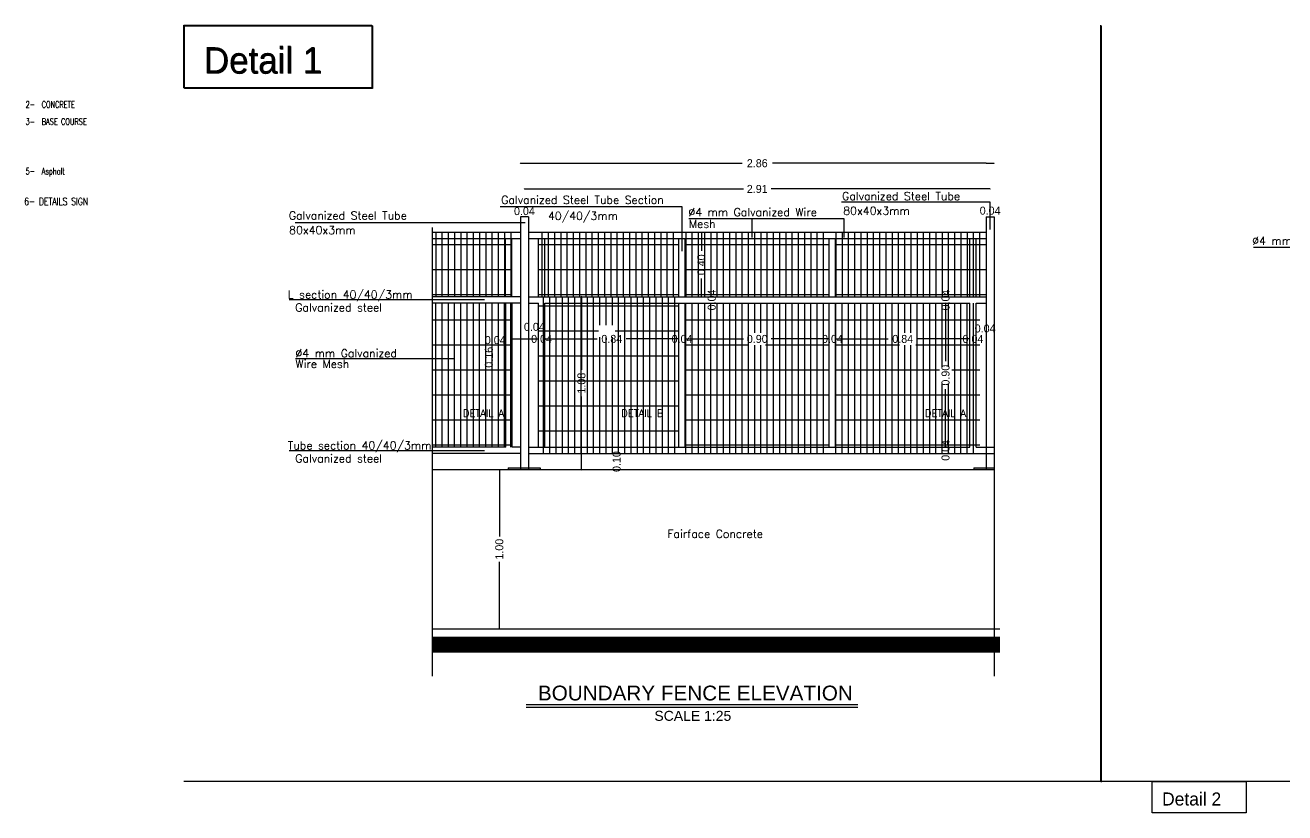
# Model space of a CAD drawing. Extents: x 151242 to 151523, y 158752 to 159354.
# Drawn here: x 151346.17 to 151377.65, y 158832.23 to 158851.93 of the extents above; entities that cross this region are included whole.
import ezdxf
from ezdxf.enums import TextEntityAlignment as Align

# ---------------------------------------------------------------- set-up
doc = ezdxf.new("R2010")
doc.units = 0
doc.header["$LTSCALE"] = 3
doc.header["$MEASUREMENT"] = 0
doc.header["$PDMODE"] = 2
doc.header["$PDSIZE"] = 0.03
doc.linetypes.add('HIDDEN', pattern=[9.525, 6.35, -3.175])
doc.layers.get('0').update_dxf_attribs({"linetype": 'CONTINUOUS'})
doc.layers.get('DEFPOINTS').update_dxf_attribs({"linetype": 'CONTINUOUS'})
for name, color, linetype in [('0-FRAME', 13, 'CONTINUOUS'), ('1622', 7, 'HIDDEN'), ('TEXTS', 1, 'CONTINUOUS'), ('TXT', 6, 'CONTINUOUS')]:
    doc.layers.add(name, color=color, linetype=linetype)
doc.styles.add('BROWDWAY', font='', dxfattribs={"height": 0.4})
doc.styles.add('FUTURA', font='SAS_____.PFB')
doc.styles.add('ROMANS', font='romans.shx')
doc.styles.get('BROWDWAY').set_extended_font_data('BroadwayEngraved BT')
doc.dimstyles.new('1-25', dxfattribs={"dimtxt": 0.2, "dimasz": 0.01, "dimexe": 0, "dimexo": 0, "dimgap": 0.08, "dimtad": 0, "dimlfac": 0.25, "dimzin": 0, "dimdsep": 46, "dimtxsty": 'Standard', "dimblk1": 'OBLIQUE', "dimblk2": 'OBLIQUE', "dimsah": 1, "dimcen": 0, "dimse1": 1, "dimse2": 1, "dimclrd": 256, "dimclre": 256, "dimclrt": 4, "dimadec": 0, "dimazin": 0, "dimtfac": 5.555556, "dimtix": 1, "dimtofl": 0, "dimtmove": 2, "dimatfit": 3, "dimldrblk": 'OBLIQUE', "dimfxl": 1, "dimtolj": 1, "dimtzin": 0, "dimarcsym": 0})
pattern_1 = [(90, (151747.83782, 158307.68248), (-0.15625, 1e-17), []), (180, (151747.8378, 158307.6825), (-8e-17, -0.625), [])]

# ---------------------------------------------------------------- blocks, each defined once
blk = doc.blocks.new('_OBLIQUE')
at = {"color": 0, "linetype": 'ByBlock'}
blk.add_line((-0.5, -0.5), (0.5, 0.5), dxfattribs=at)
blk = doc.blocks.new('*D788')
at = {"layer": '1622', "lineweight": -2, "ltscale": 0.1, "transparency": 16777216}
for p, q in [((151358.018, 158840.816), (151358.018, 158839.139)), ((151358.018, 158836.834), (151358.018, 158838.512))]:
    blk.add_line(p, q, dxfattribs=at)
at = {"layer": 'DEFPOINTS', "color": 0, "ltscale": 0.1, "transparency": 16777216}
for p in [(151358.018, 158840.816), (151358.196, 158840.816), (151358.196, 158836.834)]:
    blk.add_point(p, dxfattribs=at)
at = {"layer": '1622', "lineweight": -2, "ltscale": 0.1, "transparency": 16777216, "xscale": 0.01, "yscale": 0.01, "zscale": 0.01}
for p, rotation in [((151358.018, 158840.816), 90), ((151358.018, 158836.834), 270)]:
    blk.add_blockref('_OBLIQUE', p, dxfattribs=dict(at, rotation=rotation))
at = {"layer": '1622', "color": 4, "ltscale": 0.1, "transparency": 16777216, "insert": (151358.018, 158838.825), "char_height": 0.2, "attachment_point": 5, "rotation": 90}
blk.add_mtext('\\A1;1.00', dxfattribs=at)
blk = doc.blocks.new('*D791')
at = {"layer": 'DEFPOINTS', "color": 0, "ltscale": 0.1, "transparency": 16777216}
for p in [(151363.129, 158845.136), (151363.129, 158844.976), (151363.327, 158845.136)]:
    blk.add_point(p, dxfattribs=at)
at = {"layer": '1622', "color": 4, "ltscale": 0.1, "transparency": 16777216, "insert": (151363.327, 158845.056), "char_height": 0.2, "attachment_point": 5, "rotation": 90}
blk.add_mtext('\\A1;0.04', dxfattribs=at)
blk = doc.blocks.new('*D792')
at = {"layer": '1622', "lineweight": -2, "ltscale": 0.1, "transparency": 16777216}
blk.add_line((151358.338, 158844.081), (151358.993, 158844.081), dxfattribs=at)
at = {"layer": 'DEFPOINTS', "color": 0, "ltscale": 0.1, "transparency": 16777216}
for p in [(151358.338, 158844.232), (151358.993, 158844.232), (151358.993, 158844.081)]:
    blk.add_point(p, dxfattribs=at)
at = {"layer": '1622', "lineweight": -2, "ltscale": 0.1, "transparency": 16777216, "xscale": 0.01, "yscale": 0.01, "zscale": 0.01, "rotation": 180}
blk.add_blockref('_OBLIQUE', (151358.338, 158844.081), dxfattribs=at)
at = {"layer": '1622', "lineweight": -2, "ltscale": 0.1, "transparency": 16777216, "xscale": 0.01, "yscale": 0.01, "zscale": 0.01}
blk.add_blockref('_OBLIQUE', (151358.993, 158844.081), dxfattribs=at)
at = {"layer": '1622', "color": 4, "ltscale": 0.1, "transparency": 16777216, "insert": (151358.893, 158844.383), "char_height": 0.2, "attachment_point": 5}
blk.add_mtext('\\A1;0.04', dxfattribs=at)
blk = doc.blocks.new('*D793')
at = {"layer": 'DEFPOINTS', "color": 0, "ltscale": 0.1, "transparency": 16777216}
for p in [(151358.993, 158844.352), (151359.153, 158844.352), (151359.153, 158844.081)]:
    blk.add_point(p, dxfattribs=at)
at = {"layer": '1622', "color": 4, "ltscale": 0.1, "transparency": 16777216, "insert": (151359.073, 158844.081), "char_height": 0.2, "attachment_point": 5}
blk.add_mtext('\\A1;0.04', dxfattribs=at)
blk = doc.blocks.new('*D794')
at = {"layer": '1622', "lineweight": -2, "ltscale": 0.1, "transparency": 16777216}
for p, q in [((151359.153, 158844.081), (151360.465, 158844.081)), ((151362.505, 158844.081), (151361.192, 158844.081))]:
    blk.add_line(p, q, dxfattribs=at)
at = {"layer": 'DEFPOINTS', "color": 0, "ltscale": 0.1, "transparency": 16777216}
for p in [(151362.505, 158844.081), (151362.505, 158844.081), (151359.153, 158843.81)]:
    blk.add_point(p, dxfattribs=at)
at = {"layer": '1622', "lineweight": -2, "ltscale": 0.1, "transparency": 16777216, "xscale": 0.01, "yscale": 0.01, "zscale": 0.01, "rotation": 180}
blk.add_blockref('_OBLIQUE', (151359.153, 158844.081), dxfattribs=at)
at = {"layer": '1622', "lineweight": -2, "ltscale": 0.1, "transparency": 16777216, "xscale": 0.01, "yscale": 0.01, "zscale": 0.01}
blk.add_blockref('_OBLIQUE', (151362.505, 158844.081), dxfattribs=at)
at = {"layer": '1622', "color": 4, "ltscale": 0.1, "transparency": 16777216, "insert": (151360.829, 158844.081), "char_height": 0.2, "attachment_point": 5}
blk.add_mtext('\\A1;0.84', dxfattribs=at)
blk = doc.blocks.new('*D795')
at = {"layer": 'DEFPOINTS', "color": 0, "ltscale": 0.1, "transparency": 16777216}
for p in [(151362.505, 158844.081), (151362.665, 158844.081), (151362.665, 158844.081)]:
    blk.add_point(p, dxfattribs=at)
at = {"layer": '1622', "color": 4, "ltscale": 0.1, "transparency": 16777216, "insert": (151362.585, 158844.081), "char_height": 0.2, "attachment_point": 5}
blk.add_mtext('\\A1;0.04', dxfattribs=at)
blk = doc.blocks.new('*D796')
at = {"layer": '1622', "lineweight": -2, "ltscale": 0.1, "transparency": 16777216}
for p, q in [((151362.665, 158844.081), (151364.118, 158844.081)), ((151366.265, 158844.081), (151364.812, 158844.081))]:
    blk.add_line(p, q, dxfattribs=at)
at = {"layer": 'DEFPOINTS', "color": 0, "ltscale": 0.1, "transparency": 16777216}
for p in [(151362.665, 158844.081), (151366.265, 158844.081), (151366.265, 158844.081)]:
    blk.add_point(p, dxfattribs=at)
at = {"layer": '1622', "lineweight": -2, "ltscale": 0.1, "transparency": 16777216, "xscale": 0.01, "yscale": 0.01, "zscale": 0.01, "rotation": 180}
blk.add_blockref('_OBLIQUE', (151362.665, 158844.081), dxfattribs=at)
at = {"layer": '1622', "lineweight": -2, "ltscale": 0.1, "transparency": 16777216, "xscale": 0.01, "yscale": 0.01, "zscale": 0.01}
blk.add_blockref('_OBLIQUE', (151366.265, 158844.081), dxfattribs=at)
at = {"layer": '1622', "color": 4, "ltscale": 0.1, "transparency": 16777216, "insert": (151364.465, 158844.081), "char_height": 0.2, "attachment_point": 5}
blk.add_mtext('\\A1;0.90', dxfattribs=at)
blk = doc.blocks.new('*D797')
at = {"layer": 'DEFPOINTS', "color": 0, "ltscale": 0.1, "transparency": 16777216}
for p in [(151366.265, 158844.081), (151366.425, 158844.081), (151366.425, 158844.081)]:
    blk.add_point(p, dxfattribs=at)
at = {"layer": '1622', "color": 4, "ltscale": 0.1, "transparency": 16777216, "insert": (151366.345, 158844.081), "char_height": 0.2, "attachment_point": 5}
blk.add_mtext('\\A1;0.04', dxfattribs=at)
blk = doc.blocks.new('*D798')
at = {"layer": '1622', "lineweight": -2, "ltscale": 0.1, "transparency": 16777216}
for p, q in [((151366.425, 158844.081), (151367.738, 158844.081)), ((151369.777, 158844.081), (151368.464, 158844.081))]:
    blk.add_line(p, q, dxfattribs=at)
at = {"layer": 'DEFPOINTS', "color": 0, "ltscale": 0.1, "transparency": 16777216}
for p in [(151366.425, 158844.081), (151369.777, 158844.081), (151369.777, 158844.081)]:
    blk.add_point(p, dxfattribs=at)
at = {"layer": '1622', "lineweight": -2, "ltscale": 0.1, "transparency": 16777216, "xscale": 0.01, "yscale": 0.01, "zscale": 0.01, "rotation": 180}
blk.add_blockref('_OBLIQUE', (151366.425, 158844.081), dxfattribs=at)
at = {"layer": '1622', "lineweight": -2, "ltscale": 0.1, "transparency": 16777216, "xscale": 0.01, "yscale": 0.01, "zscale": 0.01}
blk.add_blockref('_OBLIQUE', (151369.777, 158844.081), dxfattribs=at)
at = {"layer": '1622', "color": 4, "ltscale": 0.1, "transparency": 16777216, "insert": (151368.101, 158844.081), "char_height": 0.2, "attachment_point": 5}
blk.add_mtext('\\A1;0.84', dxfattribs=at)
blk = doc.blocks.new('*D799')
at = {"layer": 'DEFPOINTS', "color": 0, "ltscale": 0.1, "transparency": 16777216}
for p in [(151369.777, 158844.081), (151369.937, 158844.081), (151369.937, 158844.081)]:
    blk.add_point(p, dxfattribs=at)
at = {"layer": '1622', "color": 4, "ltscale": 0.1, "transparency": 16777216, "insert": (151369.857, 158844.081), "char_height": 0.2, "attachment_point": 5}
blk.add_mtext('\\A1;0.04', dxfattribs=at)
blk = doc.blocks.new('*D800')
at = {"layer": 'DEFPOINTS', "color": 0, "ltscale": 0.1, "transparency": 16777216}
for p in [(151369.937, 158844.343), (151370.385, 158844.343), (151370.385, 158844.081)]:
    blk.add_point(p, dxfattribs=at)
at = {"layer": '1622', "color": 4, "ltscale": 0.1, "transparency": 16777216, "insert": (151370.161, 158844.343), "char_height": 0.2, "attachment_point": 5}
blk.add_mtext('\\A1;0.04', dxfattribs=at)
blk = doc.blocks.new('*D801')
at = {"layer": '1622', "linetype": 'ByBlock', "lineweight": -2, "ltscale": 0.1, "transparency": 16777216}
for p, q in [((151358.645, 158847.831), (151364.118, 158847.831)), ((151370.285, 158847.831), (151364.812, 158847.831))]:
    blk.add_line(p, q, dxfattribs=at)
at = {"layer": 'DEFPOINTS', "color": 0, "linetype": 'ByBlock', "ltscale": 0.1, "transparency": 16777216}
for p in [(151370.285, 158847.831), (151358.645, 158847.136), (151370.285, 158847.136)]:
    blk.add_point(p, dxfattribs=at)
at = {"layer": '1622', "linetype": 'ByBlock', "lineweight": -2, "ltscale": 0.1, "transparency": 16777216, "xscale": 0.01, "yscale": 0.01, "zscale": 0.01, "rotation": 180}
blk.add_blockref('_OBLIQUE', (151358.645, 158847.831), dxfattribs=at)
at = {"layer": '1622', "linetype": 'ByBlock', "lineweight": -2, "ltscale": 0.1, "transparency": 16777216, "xscale": 0.01, "yscale": 0.01, "zscale": 0.01}
blk.add_blockref('_OBLIQUE', (151370.285, 158847.831), dxfattribs=at)
at = {"layer": '1622', "color": 4, "linetype": 'ByBlock', "ltscale": 0.1, "transparency": 16777216, "insert": (151364.465, 158847.831), "char_height": 0.2, "attachment_point": 5}
blk.add_mtext('\\A1;2.91', dxfattribs=at)
blk = doc.blocks.new('*D802')
at = {"layer": '1622', "lineweight": -2, "ltscale": 0.1, "transparency": 16777216}
blk.add_line((151358.545, 158848.474), (151358.745, 158848.474), dxfattribs=at)
at = {"layer": 'DEFPOINTS', "color": 0, "ltscale": 0.1, "transparency": 16777216}
for p in [(151358.745, 158848.474), (151358.545, 158847.136), (151358.745, 158847.136)]:
    blk.add_point(p, dxfattribs=at)
at = {"layer": '1622', "lineweight": -2, "ltscale": 0.1, "transparency": 16777216, "xscale": 0.01, "yscale": 0.01, "zscale": 0.01, "rotation": 180}
blk.add_blockref('_OBLIQUE', (151358.545, 158848.474), dxfattribs=at)
at = {"layer": '1622', "lineweight": -2, "ltscale": 0.1, "transparency": 16777216, "xscale": 0.01, "yscale": 0.01, "zscale": 0.01}
blk.add_blockref('_OBLIQUE', (151358.745, 158848.474), dxfattribs=at)
at = {"layer": '1622', "color": 4, "ltscale": 0.1, "transparency": 16777216, "insert": (151358.645, 158847.277), "char_height": 0.2, "attachment_point": 5}
blk.add_mtext('\\A1;0.04', dxfattribs=at)
blk = doc.blocks.new('*D803')
at = {"layer": '1622', "linetype": 'ByBlock', "lineweight": -2, "ltscale": 0.1, "transparency": 16777216}
for p, q in [((151358.745, 158848.474), (151364.085, 158848.474)), ((151370.185, 158848.474), (151364.845, 158848.474))]:
    blk.add_line(p, q, dxfattribs=at)
at = {"layer": 'DEFPOINTS', "color": 0, "linetype": 'ByBlock', "ltscale": 0.1, "transparency": 16777216}
for p in [(151370.185, 158848.474), (151358.745, 158847.136), (151370.185, 158847.136)]:
    blk.add_point(p, dxfattribs=at)
at = {"layer": '1622', "linetype": 'ByBlock', "lineweight": -2, "ltscale": 0.1, "transparency": 16777216, "xscale": 0.01, "yscale": 0.01, "zscale": 0.01, "rotation": 180}
blk.add_blockref('_OBLIQUE', (151358.745, 158848.474), dxfattribs=at)
at = {"layer": '1622', "linetype": 'ByBlock', "lineweight": -2, "ltscale": 0.1, "transparency": 16777216, "xscale": 0.01, "yscale": 0.01, "zscale": 0.01}
blk.add_blockref('_OBLIQUE', (151370.185, 158848.474), dxfattribs=at)
at = {"layer": '1622', "color": 4, "linetype": 'ByBlock', "ltscale": 0.1, "transparency": 16777216, "insert": (151364.465, 158848.474), "char_height": 0.2, "attachment_point": 5}
blk.add_mtext('\\A1;2.86', dxfattribs=at)
blk = doc.blocks.new('*D804')
at = {"layer": '1622', "lineweight": -2, "ltscale": 0.1, "transparency": 16777216}
blk.add_line((151370.185, 158848.474), (151370.385, 158848.474), dxfattribs=at)
at = {"layer": 'DEFPOINTS', "color": 0, "ltscale": 0.1, "transparency": 16777216}
for p in [(151370.385, 158848.474), (151370.185, 158847.136), (151370.385, 158847.136)]:
    blk.add_point(p, dxfattribs=at)
at = {"layer": '1622', "lineweight": -2, "ltscale": 0.1, "transparency": 16777216, "xscale": 0.01, "yscale": 0.01, "zscale": 0.01, "rotation": 180}
blk.add_blockref('_OBLIQUE', (151370.185, 158848.474), dxfattribs=at)
at = {"layer": '1622', "lineweight": -2, "ltscale": 0.1, "transparency": 16777216, "xscale": 0.01, "yscale": 0.01, "zscale": 0.01}
blk.add_blockref('_OBLIQUE', (151370.385, 158848.474), dxfattribs=at)
at = {"layer": '1622', "color": 4, "ltscale": 0.1, "transparency": 16777216, "insert": (151370.286, 158847.288), "char_height": 0.2, "attachment_point": 5}
blk.add_mtext('\\A1;0.04', dxfattribs=at)
blk = doc.blocks.new('*D805')
at = {"layer": 'DEFPOINTS', "color": 0, "ltscale": 0.1, "transparency": 16777216}
for p in [(151368.807, 158845.136), (151368.807, 158844.976), (151369.172, 158844.976)]:
    blk.add_point(p, dxfattribs=at)
at = {"layer": '1622', "color": 4, "ltscale": 0.1, "transparency": 16777216, "insert": (151369.172, 158845.056), "char_height": 0.2, "attachment_point": 5, "rotation": 90}
blk.add_mtext('\\A1;0.04', dxfattribs=at)
blk = doc.blocks.new('*D806')
at = {"layer": 'DEFPOINTS', "color": 0, "ltscale": 0.1, "transparency": 16777216}
for p in [(151368.807, 158844.976), (151368.894, 158845.136), (151369.172, 158845.136)]:
    blk.add_point(p, dxfattribs=at)
at = {"layer": '1622', "color": 4, "ltscale": 0.1, "transparency": 16777216, "insert": (151369.172, 158845.056), "char_height": 0.2, "attachment_point": 5, "rotation": 90}
blk.add_mtext('\\A1;0.04', dxfattribs=at)
blk = doc.blocks.new('*D807')
at = {"layer": 'DEFPOINTS', "color": 0, "ltscale": 0.1, "transparency": 16777216}
for p in [(151368.708, 158845.136), (151368.708, 158844.976), (151369.172, 158844.976)]:
    blk.add_point(p, dxfattribs=at)
at = {"layer": '1622', "color": 4, "ltscale": 0.1, "transparency": 16777216, "insert": (151369.172, 158845.056), "char_height": 0.2, "attachment_point": 5, "rotation": 90}
blk.add_mtext('\\A1;0.04', dxfattribs=at)
blk = doc.blocks.new('*D808')
at = {"layer": '1622', "lineweight": -2, "ltscale": 0.1, "transparency": 16777216}
for p, q in [((151369.172, 158844.976), (151369.172, 158843.523)), ((151369.172, 158841.376), (151369.172, 158842.83))]:
    blk.add_line(p, q, dxfattribs=at)
at = {"layer": 'DEFPOINTS', "color": 0, "ltscale": 0.1, "transparency": 16777216}
for p in [(151368.225, 158844.976), (151368.225, 158841.376), (151369.172, 158841.376)]:
    blk.add_point(p, dxfattribs=at)
at = {"layer": '1622', "lineweight": -2, "ltscale": 0.1, "transparency": 16777216, "xscale": 0.01, "yscale": 0.01, "zscale": 0.01}
for p, rotation in [((151369.172, 158844.976), 90), ((151369.172, 158841.376), 270)]:
    blk.add_blockref('_OBLIQUE', p, dxfattribs=dict(at, rotation=rotation))
at = {"layer": '1622', "color": 4, "ltscale": 0.1, "transparency": 16777216, "insert": (151369.172, 158843.176), "char_height": 0.2, "attachment_point": 5, "rotation": 90}
blk.add_mtext('\\A1;0.90', dxfattribs=at)
blk = doc.blocks.new('*D809')
at = {"layer": 'DEFPOINTS', "color": 0, "ltscale": 0.1, "transparency": 16777216}
for p in [(151368.731, 158841.376), (151368.731, 158841.216), (151369.172, 158841.216)]:
    blk.add_point(p, dxfattribs=at)
at = {"layer": '1622', "color": 4, "ltscale": 0.1, "transparency": 16777216, "insert": (151369.172, 158841.296), "char_height": 0.2, "attachment_point": 5, "rotation": 90}
blk.add_mtext('\\A1;0.04', dxfattribs=at)
blk = doc.blocks.new('*D810')
at = {"layer": '1622', "lineweight": -2, "ltscale": 0.1, "transparency": 16777216}
for p, q in [((151360.071, 158845.136), (151360.071, 158843.306)), ((151360.071, 158840.816), (151360.071, 158842.646))]:
    blk.add_line(p, q, dxfattribs=at)
at = {"layer": 'DEFPOINTS', "color": 0, "ltscale": 0.1, "transparency": 16777216}
for p in [(151356.394, 158845.136), (151360.071, 158845.136), (151356.394, 158840.816)]:
    blk.add_point(p, dxfattribs=at)
at = {"layer": '1622', "lineweight": -2, "ltscale": 0.1, "transparency": 16777216, "xscale": 0.01, "yscale": 0.01, "zscale": 0.01}
for p, rotation in [((151360.071, 158845.136), 90), ((151360.071, 158840.816), 270)]:
    blk.add_blockref('_OBLIQUE', p, dxfattribs=dict(at, rotation=rotation))
at = {"layer": '1622', "color": 4, "ltscale": 0.1, "transparency": 16777216, "insert": (151360.071, 158842.976), "char_height": 0.2, "attachment_point": 5, "rotation": 90}
blk.add_mtext('\\A1;1.08', dxfattribs=at)
blk = doc.blocks.new('*D811')
at = {"layer": 'DEFPOINTS', "color": 0, "ltscale": 0.1, "transparency": 16777216}
for p in [(151360.951, 158841.216), (151360.961, 158841.216), (151360.961, 158840.816)]:
    blk.add_point(p, dxfattribs=at)
at = {"layer": '1622', "color": 4, "ltscale": 0.1, "transparency": 16777216, "insert": (151360.951, 158841.016), "char_height": 0.2, "attachment_point": 5, "rotation": 90}
blk.add_mtext('\\A1;0.10', dxfattribs=at)
blk = doc.blocks.new('*D812')
at = {"layer": '0-FRAME', "lineweight": -2, "transparency": 16777216}
for p, q in [((151363.068, 158846.736), (151363.068, 158846.283)), ((151363.068, 158845.136), (151363.068, 158845.59))]:
    blk.add_line(p, q, dxfattribs=at)
at = {"layer": 'DEFPOINTS', "color": 0, "transparency": 16777216}
for p in [(151362.665, 158846.736), (151362.665, 158845.136), (151363.068, 158845.136)]:
    blk.add_point(p, dxfattribs=at)
at = {"layer": '0-FRAME', "lineweight": -2, "transparency": 16777216, "xscale": 0.01, "yscale": 0.01, "zscale": 0.01}
for p, rotation in [((151363.068, 158846.736), 90), ((151363.068, 158845.136), 270)]:
    blk.add_blockref('_OBLIQUE', p, dxfattribs=dict(at, rotation=rotation))
at = {"layer": '0-FRAME', "color": 4, "transparency": 16777216, "insert": (151363.068, 158845.936), "char_height": 0.2, "attachment_point": 5, "rotation": 90}
blk.add_mtext('\\A1;0.40', dxfattribs=at)
blk = doc.blocks.new('*D813')
at = {"layer": 'DEFPOINTS', "color": 0, "ltscale": 0.1, "transparency": 16777216}
for p in [(151357.757, 158843.934), (151357.781, 158843.934), (151357.781, 158843.313)]:
    blk.add_point(p, dxfattribs=at)
at = {"layer": '1622', "color": 4, "ltscale": 0.1, "transparency": 16777216, "insert": (151357.757, 158843.623), "char_height": 0.2, "attachment_point": 5, "rotation": 90}
blk.add_mtext('\\A1;0.16', dxfattribs=at)
blk = doc.blocks.new('*D814')
at = {"layer": 'DEFPOINTS', "color": 0, "ltscale": 0.1, "transparency": 16777216}
for p in [(151357.838, 158844.052), (151357.838, 158844.02), (151357.992, 158844.02)]:
    blk.add_point(p, dxfattribs=at)
at = {"layer": '1622', "color": 4, "ltscale": 0.1, "transparency": 16777216, "insert": (151357.915, 158844.052), "char_height": 0.2, "attachment_point": 5}
blk.add_mtext('\\A1;0.04', dxfattribs=at)

msp = doc.modelspace()

# ---------------------------------------------------------------- hatches: boundary and pattern name
at = {"layer": '1622', "linetype": 'Continuous'}
h = msp.add_hatch(dxfattribs=at)
h.set_pattern_fill('GRATE', color=8, scale=5, angle=90, style=0)
h.set_pattern_definition([(90, (151747.99782, 158311.44248), (-0.15625, 1e-17), []), (180, (151747.9978, 158311.4425), (-8e-17, -0.625), [])])
h.paths.add_polyline_path([(151358.331, 158845.136), (151358.331, 158846.736), (151356.338, 158846.736), (151356.338, 158845.136)])
h.paths.add_polyline_path([(151362.505, 158845.136), (151362.505, 158846.736), (151358.993, 158846.736), (151358.993, 158845.136)])
h.paths.add_polyline_path([(151366.265, 158845.136), (151366.265, 158846.736), (151362.665, 158846.736), (151362.665, 158845.136)])
h.paths.add_polyline_path([(151366.425, 158846.736), (151366.425, 158845.136), (151370.185, 158845.136), (151370.185, 158846.736)])
h = msp.add_hatch(dxfattribs=at)
h.set_pattern_fill('GRATE', color=8, scale=5, angle=90, style=0)
h.set_pattern_definition(pattern_1)
h.paths.add_polyline_path([(151358.338, 158844.976), (151356.346, 158844.976), (151356.346, 158841.376), (151358.338, 158841.376)])
h = msp.add_hatch(dxfattribs=at)
h.set_pattern_fill('GRATE', color=8, scale=5, angle=90, style=0)
h.set_pattern_definition([(90, (152001.78068, 160074.90846), (-0.15625, 1e-17), []), (180, (152001.7807, 160074.90846), (-8e-17, -0.625), [])])
h.paths.add_polyline_path([(151362.505, 158845.136), (151358.993, 158845.136), (151358.993, 158841.216), (151362.505, 158841.216)])
h.paths.add_polyline_path([(151360.497, 158844.43), (151360.913, 158844.43), (151360.913, 158844.122), (151360.497, 158844.122)], flags=16)
h = msp.add_hatch(dxfattribs=at)
h.set_pattern_fill('GRATE', color=8, scale=5, angle=90, style=0)
h.set_pattern_definition(pattern_1)
h.paths.add_polyline_path([(151370.025, 158844.976), (151366.425, 158844.976), (151366.425, 158841.216), (151370.025, 158841.216)])
h.paths.add_polyline_path([(151366.265, 158844.976), (151362.665, 158844.976), (151362.665, 158841.216), (151366.265, 158841.216)])
h.paths.add_polyline_path([(151368.017, 158844.235), (151368.433, 158844.235), (151368.433, 158843.927), (151368.017, 158843.927)], flags=16)
h.paths.add_polyline_path([(151369.018, 158842.968), (151369.018, 158843.385), (151369.326, 158843.385), (151369.326, 158842.968)], flags=16)
h.paths.add_polyline_path([(151364.257, 158844.235), (151364.673, 158844.235), (151364.673, 158843.927), (151364.257, 158843.927)], flags=16)
at = {"layer": '1622', "ltscale": 0.5}
h = msp.add_hatch(color=7, dxfattribs=at)
h.paths.add_polyline_path([(151358.545, 158840.856), (151358.236, 158840.856), (151358.236, 158840.816), (151358.545, 158840.816)])
h.paths.add_polyline_path([(151358.745, 158840.856), (151358.545, 158840.856), (151358.545, 158840.816), (151358.745, 158840.816)])
h.paths.add_polyline_path([(151359.036, 158840.856), (151358.745, 158840.856), (151358.745, 158840.816), (151359.036, 158840.816)])
h = msp.add_hatch(color=7, dxfattribs=at)
h.paths.add_polyline_path([(151370.185, 158840.856), (151369.876, 158840.856), (151369.876, 158840.816), (151370.185, 158840.816)])
h.paths.add_polyline_path([(151370.385, 158840.856), (151370.185, 158840.856), (151370.185, 158840.816), (151370.385, 158840.816)])

# ---------------------------------------------------------------- linework, layer by layer
at = {"layer": '1622', "ltscale": 4}
for p, q in [((151370.286, 158847.5), (151366.573, 158847.5)), ((151370.286, 158846.818), (151370.286, 158847.5)), ((151362.587, 158847.386), (151358.038, 158847.386)), ((151362.587, 158846.279), (151362.587, 158847.386)), ((151358.662, 158846.986), (151352.914, 158846.986)), ((151356.338, 158846.87), (151356.338, 158835.65)), ((151366.64, 158847.089), (151362.753, 158847.089)), ((151364.336, 158846.618), (151364.336, 158847.089)), ((151366.64, 158846.618), (151366.64, 158847.089)), ((151381.527, 158846.367), (151376.866, 158846.367)), ((151370.385, 158845.857), (151370.385, 158835.65)), ((151357.648, 158845.059), (151352.768, 158845.059)), ((151356.9, 158843.586), (151352.919, 158843.586)), ((151357.648, 158841.285), (151352.768, 158841.285)), ((151356.338, 158840.816), (151370.385, 158840.816)), ((151356.346, 158840.816), (151370.385, 158840.816))]:
    msp.add_line(p, q, dxfattribs=at)
at = {"layer": '1622', "linetype": 'Continuous'}
for p, q in [((151358.745, 158847.136), (151358.545, 158847.136)), ((151358.545, 158847.136), (151358.545, 158840.816)), ((151358.745, 158847.136), (151358.745, 158840.816)), ((151370.185, 158847.136), (151370.185, 158840.816)), ((151370.185, 158847.136), (151370.385, 158847.136)), ((151370.385, 158847.136), (151370.385, 158840.816)), ((151358.171, 158845.136), (151358.171, 158846.59)), ((151358.331, 158845.136), (151358.331, 158846.59)), ((151358.993, 158845.136), (151358.993, 158846.59)), ((151359.153, 158845.136), (151359.153, 158846.59)), ((151369.778, 158845.136), (151369.778, 158846.59)), ((151369.938, 158845.136), (151369.938, 158846.59)), ((151358.178, 158845.136), (151356.346, 158845.136)), ((151358.178, 158844.976), (151356.346, 158844.976)), ((151358.745, 158845.136), (151362.505, 158845.136)), ((151358.745, 158844.976), (151358.993, 158844.976)), ((151359.153, 158844.976), (151362.505, 158844.976)), ((151362.665, 158845.136), (151366.265, 158845.136)), ((151362.665, 158844.976), (151366.265, 158844.976)), ((151366.425, 158845.136), (151370.185, 158845.136)), ((151366.425, 158844.976), (151369.777, 158844.976)), ((151369.937, 158844.976), (151370.185, 158844.976))]:
    msp.add_line(p, q, dxfattribs=at)
at = {"layer": '1622', "color": 0}
for p, q in [((151358.745, 158846.75), (151370.185, 158846.75)), ((151358.745, 158846.59), (151370.185, 158846.59)), ((151362.505, 158845.136), (151362.505, 158846.59)), ((151362.665, 158845.136), (151362.665, 158846.59)), ((151366.265, 158845.136), (151366.265, 158846.59)), ((151366.425, 158845.136), (151366.425, 158846.59)), ((151358.338, 158845.136), (151356.346, 158845.136)), ((151358.545, 158845.136), (151356.346, 158845.136)), ((151358.178, 158844.976), (151356.346, 158844.976)), ((151358.545, 158844.976), (151356.346, 158844.976)), ((151358.178, 158841.376), (151358.178, 158844.976)), ((151358.338, 158841.376), (151358.338, 158844.976)), ((151358.993, 158845.136), (151369.937, 158845.136)), ((151358.993, 158841.376), (151358.993, 158844.976)), ((151359.153, 158841.376), (151359.153, 158844.976)), ((151359.153, 158844.976), (151369.777, 158844.976)), ((151362.505, 158841.376), (151362.505, 158844.976)), ((151362.665, 158841.376), (151362.665, 158844.976)), ((151366.265, 158841.376), (151366.265, 158844.976)), ((151366.425, 158841.376), (151366.425, 158844.976)), ((151369.777, 158841.376), (151369.777, 158844.976)), ((151369.937, 158841.376), (151369.937, 158844.976))]:
    msp.add_line(p, q, dxfattribs=at)
at = {"layer": '1622'}
for p, q in [((151358.178, 158841.376), (151356.346, 158841.376)), ((151358.545, 158841.216), (151356.346, 158841.216)), ((151358.545, 158841.376), (151358.338, 158841.376)), ((151358.745, 158841.376), (151369.777, 158841.376)), ((151358.745, 158841.216), (151369.937, 158841.216)), ((151367.287, 158841.216), (151370.385, 158841.216)), ((151367.447, 158841.376), (151369.777, 158841.376)), ((151369.937, 158841.376), (151370.385, 158841.376)), ((151358.685, 158834.94), (151366.978, 158834.94)), ((151358.685, 158834.874), (151366.978, 158834.874))]:
    msp.add_line(p, q, dxfattribs=at)
at = {"layer": '1622', "ltscale": 0.5}
for p, q in [((151358.236, 158840.856), (151359.036, 158840.856)), ((151358.236, 158840.856), (151358.236, 158840.816)), ((151359.036, 158840.856), (151359.036, 158840.816)), ((151369.876, 158840.856), (151370.385, 158840.856)), ((151369.876, 158840.856), (151369.876, 158840.816))]:
    msp.add_line(p, q, dxfattribs=at)
at = {"layer": '1622', "color": 2, "linetype": 'Continuous'}
for points in [[(151350.131, 158851.927), (151354.835, 158851.927), (151354.835, 158850.361), (151350.131, 158850.361)], [(151350.131, 158851.927), (151354.835, 158851.927), (151354.835, 158850.361), (151350.131, 158850.361)], [(151350.145, 158851.911), (151354.849, 158851.911), (151354.849, 158850.346), (151350.145, 158850.346)], [(151374.335, 158833.016), (151376.687, 158833.016), (151376.687, 158832.233), (151374.335, 158832.233)]]:
    msp.add_lwpolyline(points, close=True, dxfattribs=at)
at = {"layer": '1622', "color": 0, "linetype": 'ByBlock', "ltscale": 0.5}
for points in [[(151373.056, 158833.016), (151373.056, 158851.927)], [(151373.071, 158833), (151373.071, 158851.911)], [(151400.561, 158833.016), (151350.131, 158833.016)]]:
    msp.add_lwpolyline(points, dxfattribs=at)
at = {"layer": '1622'}
msp.add_lwpolyline([(151356.338, 158836.834), (151370.532, 158836.834)], dxfattribs=at)
at = {"layer": '1622', "const_width": 0.4}
msp.add_lwpolyline([(151370.532, 158836.434), (151356.338, 158836.434)], dxfattribs=at)
at = {"layer": 'TEXTS', "color": 2}
for p, q in [((151356.338, 158846.75), (151358.545, 158846.75)), ((151356.338, 158846.59), (151358.545, 158846.59))]:
    msp.add_line(p, q, dxfattribs=at)

# ---------------------------------------------------------------- texts
at = {"layer": '1622', "linetype": 'Continuous', "style": 'BROWDWAY'}
for s, height, p in [('Detail 1', 0.6517, (151350.631, 158850.727)), ('Detail 1', 0.6517, (151350.631, 158850.727)), ('Detail 1', 0.6517, (151350.645, 158850.711)), ('Detail 1', 0.6517, (151350.645, 158850.711)), ('Detail 2', 0.3259, (151374.585, 158832.416))]:
    msp.add_text(s, height=height, dxfattribs=at).set_placement(p)
at = {"layer": '1622', "color": 6, "style": 'ROMANS'}
for s, p in [('Galvanized Steel Tube ', (151366.587, 158847.554)), ('Galvanized Steel Tube Section', (151358.065, 158847.458)), ('Galvanized Steel Tube', (151352.758, 158847.066)), ('40/40/3mm ', (151359.234, 158847.058)), ('%%C4 mm Galvanized Wire', (151362.743, 158847.152)), ('80x40x3mm', (151366.615, 158847.187)), (' 80x40x3mm', (151352.627, 158846.704)), ('Mesh ', (151362.757, 158846.86)), ('%%C4 mm Galvanized Wire Mesh ', (151376.836, 158846.438)), ('L section 40/40/3mm ', (151352.731, 158845.091)), ('Galvanized steel ', (151352.917, 158844.768)), ('%%C4 mm Galvanized ', (151352.921, 158843.622)), ('Wire Mesh ', (151352.921, 158843.356)), ('Tube section 40/40/3mm ', (151352.731, 158841.318)), ('Galvanized steel ', (151352.917, 158840.994)), ('Fairface Concrete', (151362.217, 158839.109))]:
    msp.add_text(s, height=0.2, dxfattribs=at).set_placement(p)
at = {"layer": '1622', "color": 4, "style": 'ROMANS'}
for s, p in [('DETAIL A', (151357.109, 158842.135)), ('DETAIL B', (151361.069, 158842.135)), ('DETAIL A', (151368.657, 158842.135))]:
    msp.add_text(s, height=0.18, dxfattribs=at).set_placement(p)
at = {"layer": '1622', "color": 4, "style": 'FUTURA'}
msp.add_text('BOUNDARY FENCE ELEVATION', height=0.37014, dxfattribs=at).set_placement((151362.918, 158835.043), align=Align.CENTER)
at = {"layer": '1622', "style": 'FUTURA'}
msp.add_text('SCALE 1:25', height=0.25, dxfattribs=at).set_placement((151361.894, 158834.533))
at = {"layer": 'TXT', "color": 7, "style": 'ROMANS', "width": 0.75}
for s, height, p in [('2-  CONCRETE', 0.15994, (151346.178, 158849.864)), ('3-  BASE COURSE', 0.15994, (151346.178, 158849.437)), ('5-  Asphalt ', 0.15994, (151346.178, 158848.196)), ('6- DETAILS SIGN', 0.18541, (151346.142, 158847.428))]:
    msp.add_text(s, height=height, dxfattribs=at).set_placement(p)

# ---------------------------------------------------------------- dimensions: what is measured, and where the dimension line sits
at = {"layer": '0-FRAME'}
dim = msp.add_linear_dim(base=(151363.068, 158845.136), p1=(151362.665, 158846.736), p2=(151362.665, 158845.136), angle=90, dimstyle='1-25', dxfattribs=at)
dim.commit()
dim.dimension.update_dxf_attribs({"geometry": '*D812', "text_midpoint": (151363.068, 158845.936)})
at = {"layer": '1622', "ltscale": 0.1}
for base, p1, p2, picture, middle in [((151358.745, 158848.474), (151358.545, 158847.136), (151358.745, 158847.136), '*D802', (151358.645, 158847.277)), ((151370.385, 158848.474), (151370.185, 158847.136), (151370.385, 158847.136), '*D804', (151370.286, 158847.288)), ((151358.993, 158844.081), (151358.338, 158844.232), (151358.993, 158844.232), '*D792', (151358.893, 158844.383))]:
    dim = msp.add_linear_dim(base=base, p1=p1, p2=p2, text='0.04', dimstyle='1-25', dxfattribs=at)
    dim.commit()
    dim.dimension.update_dxf_attribs({"geometry": picture, "text_midpoint": middle, "dimtype": 160})
at = {"layer": '1622', "linetype": 'ByBlock', "ltscale": 0.1}
for base, p1, p2, picture, middle in [((151370.185, 158848.474), (151358.745, 158847.136), (151370.185, 158847.136), '*D803', (151364.465, 158848.474)), ((151370.285, 158847.831), (151358.645, 158847.136), (151370.285, 158847.136), '*D801', (151364.465, 158847.831))]:
    dim = msp.add_linear_dim(base=base, p1=p1, p2=p2, dimstyle='1-25', dxfattribs=at)
    dim.commit()
    dim.dimension.update_dxf_attribs({"geometry": picture, "text_midpoint": middle})
at = {"layer": '1622', "ltscale": 0.1}
for base, p1, p2, picture, middle in [((151363.327, 158845.136), (151363.129, 158844.976), (151363.129, 158845.136), '*D791', (151363.327, 158845.056)), ((151369.172, 158844.976), (151368.708, 158845.136), (151368.708, 158844.976), '*D807', (151369.172, 158845.056)), ((151369.172, 158844.976), (151368.807, 158845.136), (151368.807, 158844.976), '*D805', (151369.172, 158845.056)), ((151369.172, 158845.136), (151368.807, 158844.976), (151368.894, 158845.136), '*D806', (151369.172, 158845.056)), ((151360.071, 158845.136), (151356.394, 158840.816), (151356.394, 158845.136), '*D810', (151360.071, 158842.976)), ((151369.172, 158841.376), (151368.225, 158844.976), (151368.225, 158841.376), '*D808', (151369.172, 158843.176)), ((151357.757, 158843.934), (151357.781, 158843.313), (151357.781, 158843.934), '*D813', (151357.757, 158843.623)), ((151369.172, 158841.216), (151368.731, 158841.376), (151368.731, 158841.216), '*D809', (151369.172, 158841.296)), ((151360.951, 158841.216), (151360.961, 158840.816), (151360.961, 158841.216), '*D811', (151360.951, 158841.016)), ((151358.018, 158840.816), (151358.196, 158836.834), (151358.196, 158840.816), '*D788', (151358.018, 158838.825))]:
    dim = msp.add_linear_dim(base=base, p1=p1, p2=p2, angle=90, dimstyle='1-25', dxfattribs=at)
    dim.commit()
    dim.dimension.update_dxf_attribs({"geometry": picture, "text_midpoint": middle})
for base, p1, p2, picture, middle in [((151359.153, 158844.081), (151358.993, 158844.352), (151359.153, 158844.352), '*D793', (151359.073, 158844.081)), ((151357.838, 158844.052), (151357.992, 158844.02), (151357.838, 158844.02), '*D814', (151357.915, 158844.052)), ((151362.505, 158844.081), (151359.153, 158843.81), (151362.505, 158844.081), '*D794', (151360.829, 158844.081)), ((151362.665, 158844.081), (151362.505, 158844.081), (151362.665, 158844.081), '*D795', (151362.585, 158844.081)), ((151366.265, 158844.081), (151362.665, 158844.081), (151366.265, 158844.081), '*D796', (151364.465, 158844.081)), ((151366.425, 158844.081), (151366.265, 158844.081), (151366.425, 158844.081), '*D797', (151366.345, 158844.081)), ((151369.777, 158844.081), (151366.425, 158844.081), (151369.777, 158844.081), '*D798', (151368.101, 158844.081)), ((151369.937, 158844.081), (151369.777, 158844.081), (151369.937, 158844.081), '*D799', (151369.857, 158844.081))]:
    dim = msp.add_linear_dim(base=base, p1=p1, p2=p2, dimstyle='1-25', dxfattribs=at)
    dim.commit()
    dim.dimension.update_dxf_attribs({"geometry": picture, "text_midpoint": middle})
dim = msp.add_linear_dim(base=(151370.385, 158844.343), p1=(151369.937, 158844.343), p2=(151370.385, 158844.081), text='0.04', dimstyle='1-25', dxfattribs=at)
dim.commit()
dim.dimension.update_dxf_attribs({"geometry": '*D800', "text_midpoint": (151370.161, 158844.343)})

doc.saveas('drawing.dxf')
